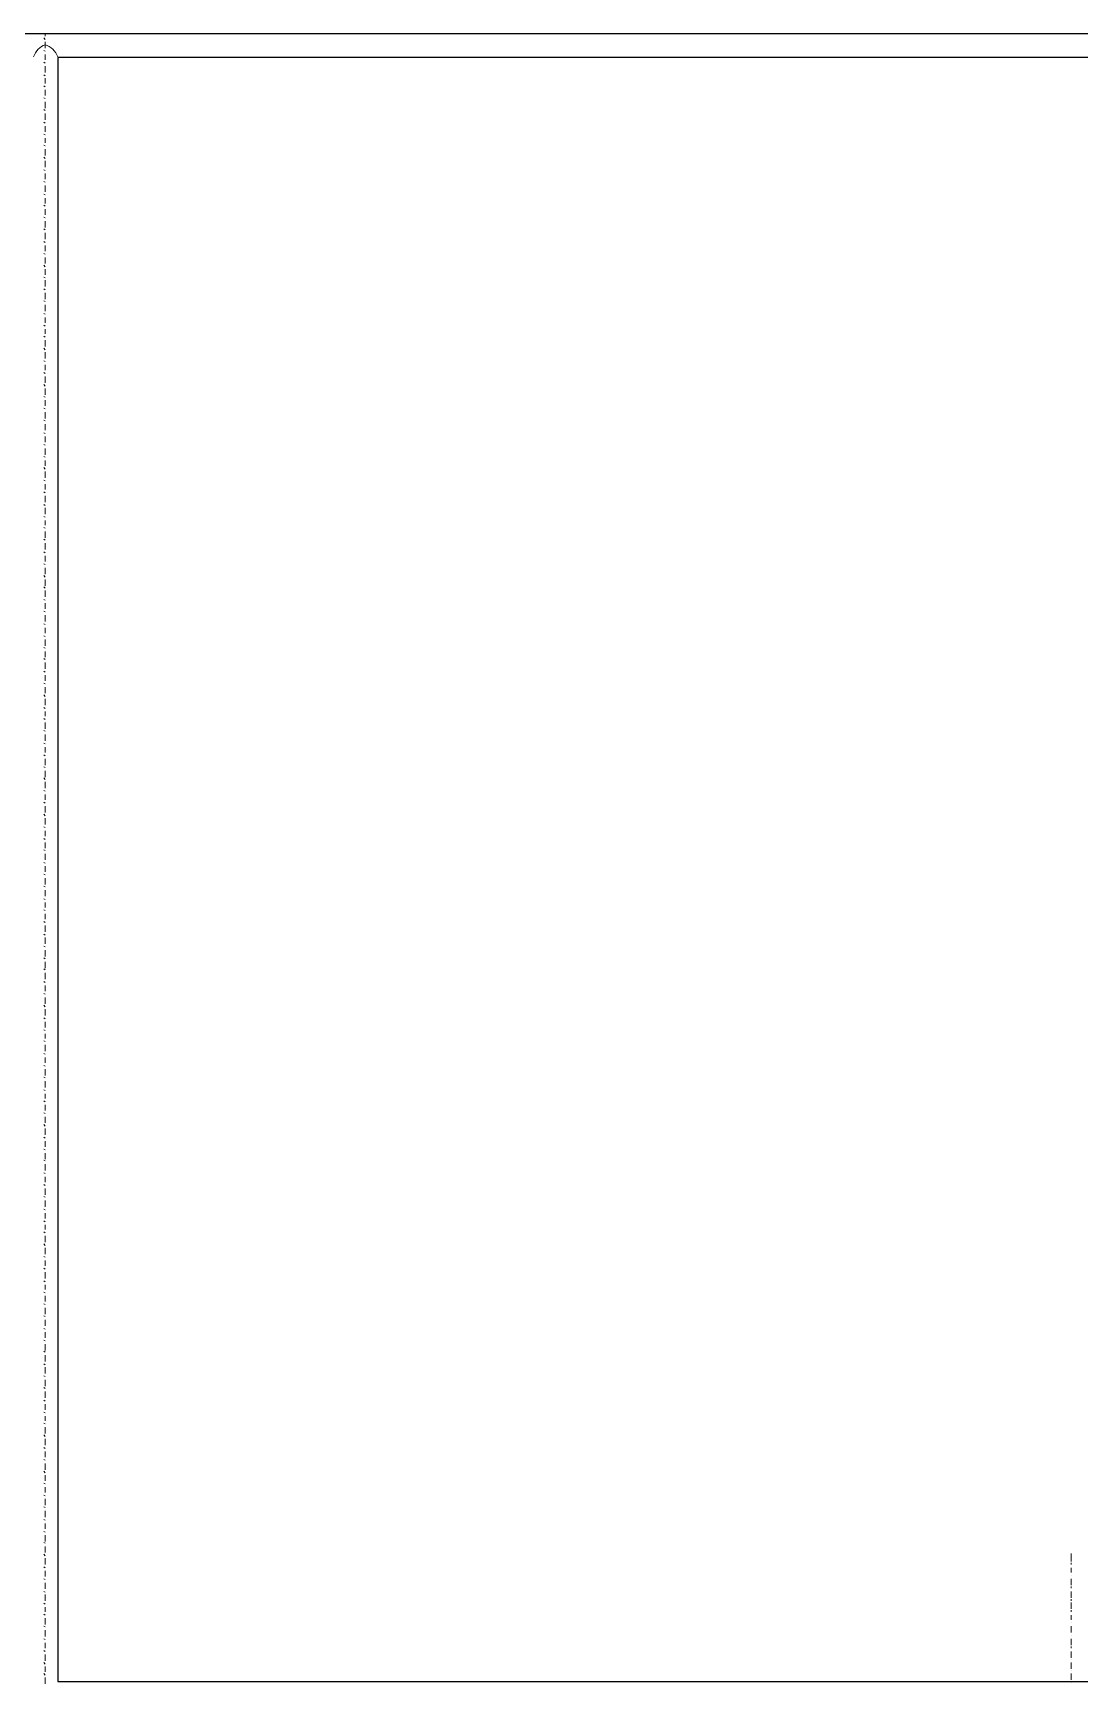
# Model space of a CAD drawing. Header units: millimetres. Extents: x 2928 to 3112, y 1220 to 1280.
# Drawn here: x 3080.782 to 3082.976, y 1236.898 to 1240.358 of the extents above; entities that cross this region are included whole.
import ezdxf

# ---------------------------------------------------------------- set-up
doc = ezdxf.new("R2010")
doc.units = ezdxf.units.MM

msp = doc.modelspace()

# ---------------------------------------------------------------- linework, layer by layer
at = {"color": 7, "linetype": 'Continuous', "lineweight": -2, "true_color": 0x000007}
msp.add_lwpolyline([(3098.42618, 1234.8053), (3098.42618, 1240.35609), (3056.66629, 1240.35609), (3056.66629, 1234.8053)], dxfattribs=at)
at = {"color": 252, "linetype": 'Continuous', "lineweight": 13, "true_color": 0x989898}
for points in [[(3080.8079, 1240.34451), (3080.80459, 1240.34782), (3080.80459, 1240.34782)], [(3080.8079, 1240.35112), (3080.8079, 1240.35774), (3080.8079, 1240.35774)], [(3080.8079, 1240.32632), (3080.8079, 1240.33955), (3080.8079, 1240.33955)], [(3080.8079, 1240.3197), (3080.80459, 1240.32135), (3080.80459, 1240.32135)], [(3080.8079, 1240.30151), (3080.8079, 1240.31308), (3080.8079, 1240.31308)], [(3080.8079, 1240.29489), (3080.80459, 1240.29654), (3080.80459, 1240.29654)], [(3080.8079, 1240.26843), (3080.80459, 1240.27008), (3080.80459, 1240.27008)], [(3080.8079, 1240.27504), (3080.8079, 1240.28827), (3080.8079, 1240.28827)], [(3080.8079, 1240.24527), (3080.80459, 1240.24692), (3080.80459, 1240.24692)], [(3080.8079, 1240.25189), (3080.8079, 1240.26346), (3080.8079, 1240.26346)], [(3080.8079, 1240.22708), (3080.8079, 1240.23865), (3080.8079, 1240.23865)], [(3080.8079, 1240.22046), (3080.80459, 1240.22211), (3080.80459, 1240.22211)], [(3080.8079, 1240.20061), (3080.8079, 1240.21384), (3080.8079, 1240.21384)], [(3080.8079, 1240.19565), (3080.80459, 1240.1973), (3080.80459, 1240.1973)], [(3080.8079, 1240.16919), (3080.80459, 1240.17084), (3080.80459, 1240.17084)], [(3080.8079, 1240.1758), (3080.8079, 1240.18903), (3080.8079, 1240.18903)], [(3080.8079, 1240.14438), (3080.80459, 1240.14603), (3080.80459, 1240.14603)], [(3080.8079, 1240.15099), (3080.8079, 1240.16257), (3080.8079, 1240.16257)], [(3080.8079, 1240.12784), (3080.8079, 1240.13776), (3080.8079, 1240.13776)], [(3080.8079, 1240.12122), (3080.80459, 1240.12287), (3080.80459, 1240.12287)], [(3080.8079, 1240.09476), (3080.80459, 1240.09806), (3080.80459, 1240.09806)], [(3080.8079, 1240.10137), (3080.8079, 1240.1146), (3080.8079, 1240.1146)], [(3080.8079, 1240.06995), (3080.80459, 1240.0716), (3080.80459, 1240.0716)], [(3080.8079, 1240.07656), (3080.8079, 1240.08979), (3080.8079, 1240.08979)], [(3080.8079, 1240.05175), (3080.8079, 1240.06333), (3080.8079, 1240.06333)], [(3080.8079, 1240.04514), (3080.80459, 1240.04679), (3080.80459, 1240.04679)], [(3080.8079, 1240.02529), (3080.8079, 1240.03852), (3080.8079, 1240.03852)], [(3080.8079, 1240.01867), (3080.80459, 1240.02033), (3080.80459, 1240.02033)], [(3080.8079, 1239.99552), (3080.80459, 1239.99717), (3080.80459, 1239.99717)], [(3080.8079, 1240.00048), (3080.8079, 1240.01206), (3080.8079, 1240.01206)], [(3080.8079, 1239.97071), (3080.80459, 1239.97236), (3080.80459, 1239.97236)], [(3080.8079, 1239.97732), (3080.8079, 1239.9889), (3080.8079, 1239.9889)], [(3080.8079, 1239.95086), (3080.8079, 1239.96409), (3080.8079, 1239.96409)], [(3080.8079, 1239.9459), (3080.80459, 1239.94755), (3080.80459, 1239.94755)], [(3080.8079, 1239.92605), (3080.8079, 1239.93928), (3080.8079, 1239.93928)], [(3080.8079, 1239.91943), (3080.80459, 1239.92109), (3080.80459, 1239.92109)], [(3080.8079, 1239.89462), (3080.80459, 1239.89628), (3080.80459, 1239.89628)], [(3080.8079, 1239.90124), (3080.8079, 1239.91282), (3080.8079, 1239.91282)], [(3080.8079, 1239.86816), (3080.80459, 1239.87147), (3080.80459, 1239.87147)], [(3080.8079, 1239.87478), (3080.8079, 1239.88801), (3080.8079, 1239.88801)], [(3080.8079, 1239.85162), (3080.8079, 1239.8632), (3080.8079, 1239.8632)], [(3080.8079, 1239.845), (3080.80459, 1239.84666), (3080.80459, 1239.84666)], [(3080.8079, 1239.82019), (3080.80459, 1239.82185), (3080.80459, 1239.82185)], [(3080.8079, 1239.82681), (3080.8079, 1239.84004), (3080.8079, 1239.84004)], [(3080.8079, 1239.79538), (3080.80459, 1239.79704), (3080.80459, 1239.79704)], [(3080.8079, 1239.80035), (3080.8079, 1239.81358), (3080.8079, 1239.81358)], [(3080.8079, 1239.77554), (3080.8079, 1239.78877), (3080.8079, 1239.78877)], [(3080.8079, 1239.76892), (3080.80459, 1239.77057), (3080.80459, 1239.77057)], [(3080.8079, 1239.75073), (3080.8079, 1239.7623), (3080.8079, 1239.7623)], [(3080.8079, 1239.74411), (3080.80459, 1239.74577), (3080.80459, 1239.74577)], [(3080.8079, 1239.72096), (3080.80459, 1239.72261), (3080.80459, 1239.72261)], [(3080.8079, 1239.72757), (3080.8079, 1239.7375), (3080.8079, 1239.7375)], [(3080.8079, 1239.69449), (3080.80459, 1239.6978), (3080.80459, 1239.6978)], [(3080.8079, 1239.70111), (3080.8079, 1239.71434), (3080.8079, 1239.71434)], [(3080.8079, 1239.6763), (3080.8079, 1239.68953), (3080.8079, 1239.68953)], [(3080.8079, 1239.66968), (3080.80459, 1239.67134), (3080.80459, 1239.67134)], [(3080.8079, 1239.64487), (3080.80459, 1239.64653), (3080.80459, 1239.64653)], [(3080.8079, 1239.65149), (3080.8079, 1239.66307), (3080.8079, 1239.66307)], [(3080.8079, 1239.61841), (3080.80459, 1239.62172), (3080.80459, 1239.62172)], [(3080.8079, 1239.62502), (3080.8079, 1239.63826), (3080.8079, 1239.63826)], [(3080.8079, 1239.60021), (3080.8079, 1239.61345), (3080.8079, 1239.61345)], [(3080.8079, 1239.59525), (3080.80459, 1239.59691), (3080.80459, 1239.59691)], [(3080.8079, 1239.57706), (3080.8079, 1239.58864), (3080.8079, 1239.58864)], [(3080.8079, 1239.57044), (3080.80459, 1239.5721), (3080.80459, 1239.5721)], [(3080.8079, 1239.54563), (3080.80459, 1239.54729), (3080.80459, 1239.54729)], [(3080.8079, 1239.55059), (3080.8079, 1239.56383), (3080.8079, 1239.56383)], [(3080.8079, 1239.51917), (3080.80459, 1239.52082), (3080.80459, 1239.52082)], [(3080.8079, 1239.52578), (3080.8079, 1239.53902), (3080.8079, 1239.53902)], [(3080.8079, 1239.50097), (3080.8079, 1239.51255), (3080.8079, 1239.51255)], [(3080.8079, 1239.49436), (3080.80459, 1239.49601), (3080.80459, 1239.49601)], [(3080.8079, 1239.47451), (3080.8079, 1239.48774), (3080.8079, 1239.48774)], [(3080.8079, 1239.46955), (3080.80459, 1239.4712), (3080.80459, 1239.4712)], [(3080.8079, 1239.44474), (3080.80459, 1239.44805), (3080.80459, 1239.44805)], [(3080.8079, 1239.45136), (3080.8079, 1239.46293), (3080.8079, 1239.46293)], [(3080.8079, 1239.42655), (3080.8079, 1239.43978), (3080.8079, 1239.43978)], [(3080.8079, 1239.41993), (3080.80459, 1239.42158), (3080.80459, 1239.42158)], [(3080.8079, 1239.40174), (3080.8079, 1239.41331), (3080.8079, 1239.41331)], [(3080.8079, 1239.39512), (3080.80459, 1239.39677), (3080.80459, 1239.39677)], [(3080.8079, 1239.36866), (3080.80459, 1239.37031), (3080.80459, 1239.37031)], [(3080.8079, 1239.37527), (3080.8079, 1239.3885), (3080.8079, 1239.3885)], [(3080.8079, 1239.34385), (3080.80459, 1239.3455), (3080.80459, 1239.3455)], [(3080.8079, 1239.35046), (3080.8079, 1239.36369), (3080.8079, 1239.36369)], [(3080.8079, 1239.32731), (3080.8079, 1239.33723), (3080.8079, 1239.33723)], [(3080.8079, 1239.32069), (3080.80459, 1239.32234), (3080.80459, 1239.32234)], [(3080.8079, 1239.30084), (3080.8079, 1239.31407), (3080.8079, 1239.31407)], [(3080.8079, 1239.29588), (3080.80459, 1239.29753), (3080.80459, 1239.29753)], [(3080.8079, 1239.26942), (3080.80459, 1239.27107), (3080.80459, 1239.27107)], [(3080.8079, 1239.27603), (3080.8079, 1239.28926), (3080.8079, 1239.28926)], [(3080.8079, 1239.24461), (3080.80459, 1239.24626), (3080.80459, 1239.24626)], [(3080.8079, 1239.25122), (3080.8079, 1239.2628), (3080.8079, 1239.2628)], [(3080.8079, 1239.22476), (3080.8079, 1239.23799), (3080.8079, 1239.23799)], [(3080.8079, 1239.21814), (3080.80459, 1239.22145), (3080.80459, 1239.22145)], [(3080.8079, 1239.19499), (3080.80459, 1239.19829), (3080.80459, 1239.19829)], [(3080.8079, 1239.19995), (3080.8079, 1239.21318), (3080.8079, 1239.21318)], [(3080.8079, 1239.17018), (3080.80459, 1239.17183), (3080.80459, 1239.17183)], [(3080.8079, 1239.17679), (3080.8079, 1239.19003), (3080.8079, 1239.19003)], [(3080.8079, 1239.15198), (3080.8079, 1239.16356), (3080.8079, 1239.16356)], [(3080.8079, 1239.14537), (3080.80459, 1239.14702), (3080.80459, 1239.14702)], [(3080.8079, 1239.12552), (3080.8079, 1239.13875), (3080.8079, 1239.13875)], [(3080.8079, 1239.1189), (3080.80459, 1239.12056), (3080.80459, 1239.12056)], [(3080.8079, 1239.09409), (3080.80459, 1239.09575), (3080.80459, 1239.09575)], [(3080.8079, 1239.10071), (3080.8079, 1239.11229), (3080.8079, 1239.11229)], [(3080.8079, 1239.06928), (3080.80459, 1239.07094), (3080.80459, 1239.07094)], [(3080.8079, 1239.07425), (3080.8079, 1239.08748), (3080.8079, 1239.08748)], [(3080.8079, 1239.05109), (3080.8079, 1239.06267), (3080.8079, 1239.06267)], [(3080.8079, 1239.04613), (3080.80459, 1239.04778), (3080.80459, 1239.04778)], [(3080.8079, 1239.02628), (3080.8079, 1239.03951), (3080.8079, 1239.03951)], [(3080.8079, 1239.01966), (3080.80459, 1239.02132), (3080.80459, 1239.02132)], [(3080.8079, 1238.99485), (3080.80459, 1238.99651), (3080.80459, 1238.99651)], [(3080.8079, 1239.00147), (3080.8079, 1239.01305), (3080.8079, 1239.01305)], [(3080.8079, 1238.96839), (3080.80459, 1238.9717), (3080.80459, 1238.9717)], [(3080.8079, 1238.97501), (3080.8079, 1238.98824), (3080.8079, 1238.98824)], [(3080.8079, 1238.9502), (3080.8079, 1238.96343), (3080.8079, 1238.96343)], [(3080.8079, 1238.94358), (3080.80459, 1238.94523), (3080.80459, 1238.94523)], [(3080.8079, 1238.92042), (3080.80459, 1238.92208), (3080.80459, 1238.92208)], [(3080.8079, 1238.92704), (3080.8079, 1238.93696), (3080.8079, 1238.93696)], [(3080.8079, 1238.89562), (3080.80459, 1238.89727), (3080.80459, 1238.89727)], [(3080.8079, 1238.90058), (3080.8079, 1238.91381), (3080.8079, 1238.91381)], [(3080.8079, 1238.87577), (3080.8079, 1238.889), (3080.8079, 1238.889)], [(3080.8079, 1238.86915), (3080.80459, 1238.87081), (3080.80459, 1238.87081)], [(3080.8079, 1238.85096), (3080.8079, 1238.86254), (3080.8079, 1238.86254)], [(3080.8079, 1238.84434), (3080.80459, 1238.846), (3080.80459, 1238.846)], [(3080.8079, 1238.81953), (3080.80459, 1238.82119), (3080.80459, 1238.82119)], [(3080.8079, 1238.82449), (3080.8079, 1238.83773), (3080.8079, 1238.83773)], [(3080.8079, 1238.79472), (3080.80459, 1238.79803), (3080.80459, 1238.79803)], [(3080.8079, 1238.79968), (3080.8079, 1238.81292), (3080.8079, 1238.81292)], [(3080.8079, 1238.77653), (3080.8079, 1238.78976), (3080.8079, 1238.78976)], [(3080.8079, 1238.76991), (3080.80459, 1238.77157), (3080.80459, 1238.77157)], [(3080.8079, 1238.7451), (3080.80459, 1238.74676), (3080.80459, 1238.74676)], [(3080.8079, 1238.75172), (3080.8079, 1238.7633), (3080.8079, 1238.7633)], [(3080.8079, 1238.71864), (3080.80459, 1238.72195), (3080.80459, 1238.72195)], [(3080.8079, 1238.72525), (3080.8079, 1238.73849), (3080.8079, 1238.73849)], [(3080.8079, 1238.70044), (3080.8079, 1238.71368), (3080.8079, 1238.71368)], [(3080.8079, 1238.69383), (3080.80459, 1238.69548), (3080.80459, 1238.69548)], [(3080.8079, 1238.67563), (3080.8079, 1238.68721), (3080.8079, 1238.68721)], [(3080.8079, 1238.66902), (3080.80459, 1238.67067), (3080.80459, 1238.67067)], [(3080.8079, 1238.64586), (3080.80459, 1238.64752), (3080.80459, 1238.64752)], [(3080.8079, 1238.65082), (3080.8079, 1238.6624), (3080.8079, 1238.6624)], [(3080.8079, 1238.6194), (3080.80459, 1238.62105), (3080.80459, 1238.62105)], [(3080.8079, 1238.62601), (3080.8079, 1238.63925), (3080.8079, 1238.63925)], [(3080.8079, 1238.60121), (3080.8079, 1238.61278), (3080.8079, 1238.61278)], [(3080.8079, 1238.59459), (3080.80459, 1238.59624), (3080.80459, 1238.59624)], [(3080.8079, 1238.57474), (3080.8079, 1238.58797), (3080.8079, 1238.58797)], [(3080.8079, 1238.56978), (3080.80459, 1238.57143), (3080.80459, 1238.57143)], [(3080.8079, 1238.54332), (3080.80459, 1238.54497), (3080.80459, 1238.54497)], [(3080.8079, 1238.54993), (3080.8079, 1238.56316), (3080.8079, 1238.56316)], [(3080.8079, 1238.52016), (3080.80459, 1238.52181), (3080.80459, 1238.52181)], [(3080.8079, 1238.52678), (3080.8079, 1238.5367), (3080.8079, 1238.5367)], [(3080.8079, 1238.50197), (3080.8079, 1238.51354), (3080.8079, 1238.51354)], [(3080.8079, 1238.49535), (3080.80459, 1238.497), (3080.80459, 1238.497)], [(3080.8079, 1238.46889), (3080.80459, 1238.47054), (3080.80459, 1238.47054)], [(3080.8079, 1238.4755), (3080.8079, 1238.48873), (3080.8079, 1238.48873)], [(3080.8079, 1238.44408), (3080.80459, 1238.44573), (3080.80459, 1238.44573)], [(3080.8079, 1238.45069), (3080.8079, 1238.46392), (3080.8079, 1238.46392)], [(3080.8079, 1238.42423), (3080.8079, 1238.43746), (3080.8079, 1238.43746)], [(3080.8079, 1238.41927), (3080.80459, 1238.42092), (3080.80459, 1238.42092)], [(3080.8079, 1238.39942), (3080.8079, 1238.41265), (3080.8079, 1238.41265)], [(3080.8079, 1238.39611), (3080.80459, 1238.39776), (3080.80459, 1238.39776)], [(3080.8079, 1238.36965), (3080.80459, 1238.3713), (3080.80459, 1238.3713)], [(3080.8079, 1238.37626), (3080.8079, 1238.38949), (3080.8079, 1238.38949)], [(3080.8079, 1238.34484), (3080.80459, 1238.34649), (3080.80459, 1238.34649)], [(3080.8079, 1238.35145), (3080.8079, 1238.36303), (3080.8079, 1238.36303)], [(3080.8079, 1238.32499), (3080.8079, 1238.33822), (3080.8079, 1238.33822)], [(3080.8079, 1238.31837), (3080.80459, 1238.32168), (3080.80459, 1238.32168)], [(3080.8079, 1238.30018), (3080.8079, 1238.31341), (3080.8079, 1238.31341)], [(3080.8079, 1238.29356), (3080.80459, 1238.29522), (3080.80459, 1238.29522)], [(3080.8079, 1238.26875), (3080.80459, 1238.27041), (3080.80459, 1238.27041)], [(3080.8079, 1238.27537), (3080.8079, 1238.28695), (3080.8079, 1238.28695)], [(3080.8079, 1238.2456), (3080.80459, 1238.24725), (3080.80459, 1238.24725)], [(3080.8079, 1238.25221), (3080.8079, 1238.26214), (3080.8079, 1238.26214)], [(3080.8079, 1238.22575), (3080.8079, 1238.23898), (3080.8079, 1238.23898)], [(3080.8079, 1238.21913), (3080.80459, 1238.22079), (3080.80459, 1238.22079)], [(3080.8079, 1238.19432), (3080.80459, 1238.19598), (3080.80459, 1238.19598)], [(3080.8079, 1238.20094), (3080.8079, 1238.21252), (3080.8079, 1238.21252)], [(3080.8079, 1238.16951), (3080.80459, 1238.17117), (3080.80459, 1238.17117)], [(3080.8079, 1238.17448), (3080.8079, 1238.18771), (3080.8079, 1238.18771)], [(3080.8079, 1238.14967), (3080.8079, 1238.1629), (3080.8079, 1238.1629)], [(3080.8079, 1238.14305), (3080.80459, 1238.1447), (3080.80459, 1238.1447)], [(3080.8079, 1238.12651), (3080.8079, 1238.13643), (3080.8079, 1238.13643)], [(3080.8079, 1238.11989), (3080.80459, 1238.12155), (3080.80459, 1238.12155)], [(3080.8079, 1238.09508), (3080.80459, 1238.09674), (3080.80459, 1238.09674)], [(3080.8079, 1238.1017), (3080.8079, 1238.11328), (3080.8079, 1238.11328)], [(3080.8079, 1238.06862), (3080.80459, 1238.07193), (3080.80459, 1238.07193)], [(3080.8079, 1238.07524), (3080.8079, 1238.08847), (3080.8079, 1238.08847)], [(3080.8079, 1238.05043), (3080.8079, 1238.06366), (3080.8079, 1238.06366)], [(3080.8079, 1238.04381), (3080.80459, 1238.04547), (3080.80459, 1238.04547)], [(3080.8079, 1238.019), (3080.80459, 1238.02066), (3080.80459, 1238.02066)], [(3080.8079, 1238.02562), (3080.8079, 1238.0372), (3080.8079, 1238.0372)], [(3080.8079, 1237.99585), (3080.80459, 1237.9975), (3080.80459, 1237.9975)], [(3080.8079, 1237.99915), (3080.8079, 1238.01239), (3080.8079, 1238.01239)], [(3080.8079, 1237.976), (3080.8079, 1237.98923), (3080.8079, 1237.98923)], [(3080.8079, 1237.96938), (3080.80459, 1237.97104), (3080.80459, 1237.97104)], [(3080.8079, 1237.95119), (3080.8079, 1237.96277), (3080.8079, 1237.96277)], [(3080.8079, 1237.94457), (3080.80459, 1237.94623), (3080.80459, 1237.94623)], [(3080.8079, 1237.91976), (3080.80459, 1237.92142), (3080.80459, 1237.92142)], [(3080.8079, 1237.92472), (3080.8079, 1237.93796), (3080.8079, 1237.93796)], [(3080.8079, 1237.8933), (3080.80459, 1237.89495), (3080.80459, 1237.89495)], [(3080.8079, 1237.89991), (3080.8079, 1237.91315), (3080.8079, 1237.91315)], [(3080.8079, 1237.8751), (3080.8079, 1237.88668), (3080.8079, 1237.88668)], [(3080.8079, 1237.86849), (3080.80459, 1237.87014), (3080.80459, 1237.87014)], [(3080.8079, 1237.85195), (3080.8079, 1237.86187), (3080.8079, 1237.86187)], [(3080.8079, 1237.84533), (3080.80459, 1237.84699), (3080.80459, 1237.84699)], [(3080.8079, 1237.81887), (3080.80459, 1237.82218), (3080.80459, 1237.82218)], [(3080.8079, 1237.82548), (3080.8079, 1237.83872), (3080.8079, 1237.83872)], [(3080.8079, 1237.80067), (3080.8079, 1237.81391), (3080.8079, 1237.81391)], [(3080.8079, 1237.79406), (3080.80459, 1237.79571), (3080.80459, 1237.79571)], [(3080.8079, 1237.77586), (3080.8079, 1237.78744), (3080.8079, 1237.78744)], [(3080.8079, 1237.76925), (3080.80459, 1237.7709), (3080.80459, 1237.7709)], [(3080.8079, 1237.74279), (3080.80459, 1237.74444), (3080.80459, 1237.74444)], [(3080.8079, 1237.7494), (3080.8079, 1237.76263), (3080.8079, 1237.76263)], [(3080.8079, 1237.71963), (3080.80459, 1237.72128), (3080.80459, 1237.72128)], [(3080.8079, 1237.72625), (3080.8079, 1237.73617), (3080.8079, 1237.73617)], [(3080.8079, 1237.70144), (3080.8079, 1237.71301), (3080.8079, 1237.71301)], [(3080.8079, 1237.69482), (3080.80459, 1237.69647), (3080.80459, 1237.69647)], [(3080.8079, 1237.67497), (3080.8079, 1237.6882), (3080.8079, 1237.6882)], [(3080.8079, 1237.67001), (3080.80459, 1237.67166), (3080.80459, 1237.67166)], [(3080.8079, 1237.64355), (3080.80459, 1237.6452), (3080.80459, 1237.6452)], [(3080.8079, 1237.65016), (3080.8079, 1237.66339), (3080.8079, 1237.66339)], [(3080.8079, 1237.61874), (3080.80459, 1237.62039), (3080.80459, 1237.62039)], [(3080.8079, 1237.62535), (3080.8079, 1237.63693), (3080.8079, 1237.63693)], [(3080.8079, 1237.59889), (3080.8079, 1237.61212), (3080.8079, 1237.61212)], [(3080.8079, 1237.59558), (3080.80459, 1237.59723), (3080.80459, 1237.59723)], [(3080.8079, 1237.56912), (3080.80459, 1237.57077), (3080.80459, 1237.57077)], [(3080.8079, 1237.57573), (3080.8079, 1237.58896), (3080.8079, 1237.58896)], [(3080.8079, 1237.54431), (3080.80459, 1237.54596), (3080.80459, 1237.54596)], [(3080.8079, 1237.55092), (3080.8079, 1237.56415), (3080.8079, 1237.56415)], [(3080.8079, 1237.52446), (3080.8079, 1237.53769), (3080.8079, 1237.53769)], [(3080.8079, 1237.5195), (3080.80459, 1237.52115), (3080.80459, 1237.52115)], [(3080.8079, 1237.49965), (3080.8079, 1237.51288), (3080.8079, 1237.51288)], [(3080.8079, 1237.49303), (3080.80459, 1237.49469), (3080.80459, 1237.49469)], [(3080.8079, 1237.46822), (3080.80459, 1237.46988), (3080.80459, 1237.46988)], [(3080.8079, 1237.47484), (3080.8079, 1237.48642), (3080.8079, 1237.48642)], [(3080.8079, 1237.44507), (3080.80459, 1237.44672), (3080.80459, 1237.44672)], [(3080.8079, 1237.45168), (3080.8079, 1237.46161), (3080.8079, 1237.46161)], [(3080.8079, 1237.42522), (3080.8079, 1237.43845), (3080.8079, 1237.43845)], [(3080.8079, 1237.4186), (3080.80459, 1237.42191), (3080.80459, 1237.42191)], [(3080.8079, 1237.40041), (3080.8079, 1237.41364), (3080.8079, 1237.41364)], [(3080.8079, 1237.39379), (3080.80459, 1237.39545), (3080.80459, 1237.39545)], [(3080.8079, 1237.36898), (3080.80459, 1237.37064), (3080.80459, 1237.37064)], [(3080.8079, 1237.3756), (3080.8079, 1237.38718), (3080.8079, 1237.38718)], [(3080.8079, 1237.34252), (3080.80459, 1237.34583), (3080.80459, 1237.34583)], [(3080.8079, 1237.34914), (3080.8079, 1237.36237), (3080.8079, 1237.36237)], [(3080.8079, 1237.32598), (3080.8079, 1237.33756), (3080.8079, 1237.33756)], [(3080.8079, 1237.31936), (3080.80459, 1237.32102), (3080.80459, 1237.32102)], [(3080.8079, 1237.29455), (3080.80459, 1237.29621), (3080.80459, 1237.29621)], [(3080.8079, 1237.30117), (3080.8079, 1237.31275), (3080.8079, 1237.31275)], [(3080.8079, 1237.26974), (3080.80459, 1237.2714), (3080.80459, 1237.2714)], [(3080.8079, 1237.27471), (3080.8079, 1237.28794), (3080.8079, 1237.28794)], [(3080.8079, 1237.2499), (3080.8079, 1237.26313), (3080.8079, 1237.26313)], [(3080.8079, 1237.24328), (3080.80459, 1237.24493), (3080.80459, 1237.24493)], [(3080.8079, 1237.22509), (3080.8079, 1237.23666), (3080.8079, 1237.23666)], [(3080.8079, 1237.21847), (3080.80459, 1237.22012), (3080.80459, 1237.22012)], [(3080.8079, 1237.19532), (3080.80459, 1237.19697), (3080.80459, 1237.19697)], [(3080.8079, 1237.19862), (3080.8079, 1237.21185), (3080.8079, 1237.21185)], [(3080.8079, 1237.16885), (3080.80459, 1237.17216), (3080.80459, 1237.17216)], [(3080.8079, 1237.17547), (3080.8079, 1237.1887), (3080.8079, 1237.1887)], [(3080.8079, 1237.15066), (3080.8079, 1237.16389), (3080.8079, 1237.16389)], [(3080.8079, 1237.14404), (3080.80459, 1237.1457), (3080.80459, 1237.1457)], [(3080.8079, 1237.11923), (3080.80459, 1237.12089), (3080.80459, 1237.12089)], [(3080.8079, 1237.12585), (3080.8079, 1237.13743), (3080.8079, 1237.13743)], [(3080.8079, 1237.09277), (3080.80459, 1237.09442), (3080.80459, 1237.09442)], [(3080.8079, 1237.09938), (3080.8079, 1237.11262), (3080.8079, 1237.11262)], [(3080.8079, 1237.07457), (3080.8079, 1237.08781), (3080.8079, 1237.08781)], [(3080.8079, 1237.06796), (3080.80459, 1237.06961), (3080.80459, 1237.06961)], [(3080.8079, 1237.05142), (3080.8079, 1237.06134), (3080.8079, 1237.06134)], [(3080.8079, 1237.0448), (3080.80459, 1237.04646), (3080.80459, 1237.04646)], [(3080.8079, 1237.01999), (3080.80459, 1237.02165), (3080.80459, 1237.02165)], [(3080.8079, 1237.02495), (3080.8079, 1237.03819), (3080.8079, 1237.03819)], [(3080.8079, 1236.99353), (3080.80459, 1236.99518), (3080.80459, 1236.99518)], [(3080.8079, 1237.00014), (3080.8079, 1237.01338), (3080.8079, 1237.01338)], [(3080.8079, 1236.97533), (3080.8079, 1236.98691), (3080.8079, 1236.98691)], [(3080.8079, 1236.96872), (3080.80459, 1236.97037), (3080.80459, 1236.97037)], [(3080.8079, 1236.94887), (3080.8079, 1236.9621), (3080.8079, 1236.9621)], [(3080.8079, 1236.94225), (3080.80459, 1236.94556), (3080.80459, 1236.94556)], [(3080.8079, 1236.9191), (3080.80459, 1236.92241), (3080.80459, 1236.92241)], [(3080.8079, 1236.92571), (3080.8079, 1236.93729), (3080.8079, 1236.93729)], [(3080.8079, 1236.90091), (3080.8079, 1236.91414), (3080.8079, 1236.91414)]]:
    msp.add_lwpolyline(points, dxfattribs=at)
at = {"color": 7, "linetype": 'Continuous', "lineweight": -2, "true_color": 0x000007}
msp.add_lwpolyline([(3080.83436, 1236.90587), (3087.2353, 1236.90587), (3087.2353, 1240.30647), (3080.83436, 1240.30647)], close=True, dxfattribs=at)
at = {"color": 252, "linetype": 'Continuous', "lineweight": 5, "true_color": 0x989898}
for points in [[(3082.95808, 1237.15727), (3082.95808, 1237.17381), (3082.95808, 1237.17381)], [(3082.95808, 1237.15066), (3082.95808, 1237.15397), (3082.95808, 1237.15397)], [(3082.95808, 1237.13412), (3082.95808, 1237.14404), (3082.95808, 1237.14404)], [(3082.95808, 1237.10765), (3082.95808, 1237.12089), (3082.95808, 1237.12089)], [(3082.95808, 1237.10104), (3082.95808, 1237.10435), (3082.95808, 1237.10435)], [(3082.95808, 1237.08119), (3082.95808, 1237.09442), (3082.95808, 1237.09442)], [(3082.95808, 1237.07457), (3082.95808, 1237.07788), (3082.95808, 1237.07788)], [(3082.95808, 1237.05803), (3082.95808, 1237.07127), (3082.95808, 1237.07127)], [(3082.95808, 1237.05142), (3082.95808, 1237.05473), (3082.95808, 1237.05473)], [(3082.95808, 1237.03488), (3082.95808, 1237.0448), (3082.95808, 1237.0448)], [(3082.95808, 1237.00841), (3082.95808, 1237.02165), (3082.95808, 1237.02165)], [(3082.95808, 1236.98195), (3082.95808, 1236.99518), (3082.95808, 1236.99518)], [(3082.95808, 1236.97533), (3082.95808, 1236.97864), (3082.95808, 1236.97864)], [(3082.95808, 1236.95549), (3082.95808, 1236.96872), (3082.95808, 1236.96872)], [(3082.95808, 1236.93233), (3082.95808, 1236.94556), (3082.95808, 1236.94556)], [(3082.95808, 1236.90918), (3082.95808, 1236.92241), (3082.95808, 1236.92241)]]:
    msp.add_lwpolyline(points, dxfattribs=at)
for points in [[(3082.95808, 1237.1275), (3082.95808, 1237.1275)], [(3082.95808, 1237.02826), (3082.95808, 1237.02826)], [(3082.95808, 1237.0018), (3082.95808, 1237.0018)], [(3082.95808, 1236.95218), (3082.95808, 1236.95218)], [(3082.95808, 1236.92902), (3082.95808, 1236.92902)], [(3082.95808, 1236.90256), (3082.95808, 1236.90256)]]:
    msp.add_lwpolyline(points, close=True, dxfattribs=at)
at = {"color": 7, "linetype": 'Continuous', "lineweight": 5, "true_color": 0x000007}
for points in [[(3080.8079, 1240.33293), (3080.79632, 1240.32962), (3080.78805, 1240.3197), (3080.78309, 1240.30812)], [(3080.83436, 1240.30812), (3080.8294, 1240.3197), (3080.81948, 1240.32962), (3080.8079, 1240.33293)]]:
    msp.add_open_spline(points, degree=3, dxfattribs=at)

doc.saveas('drawing.dxf')
